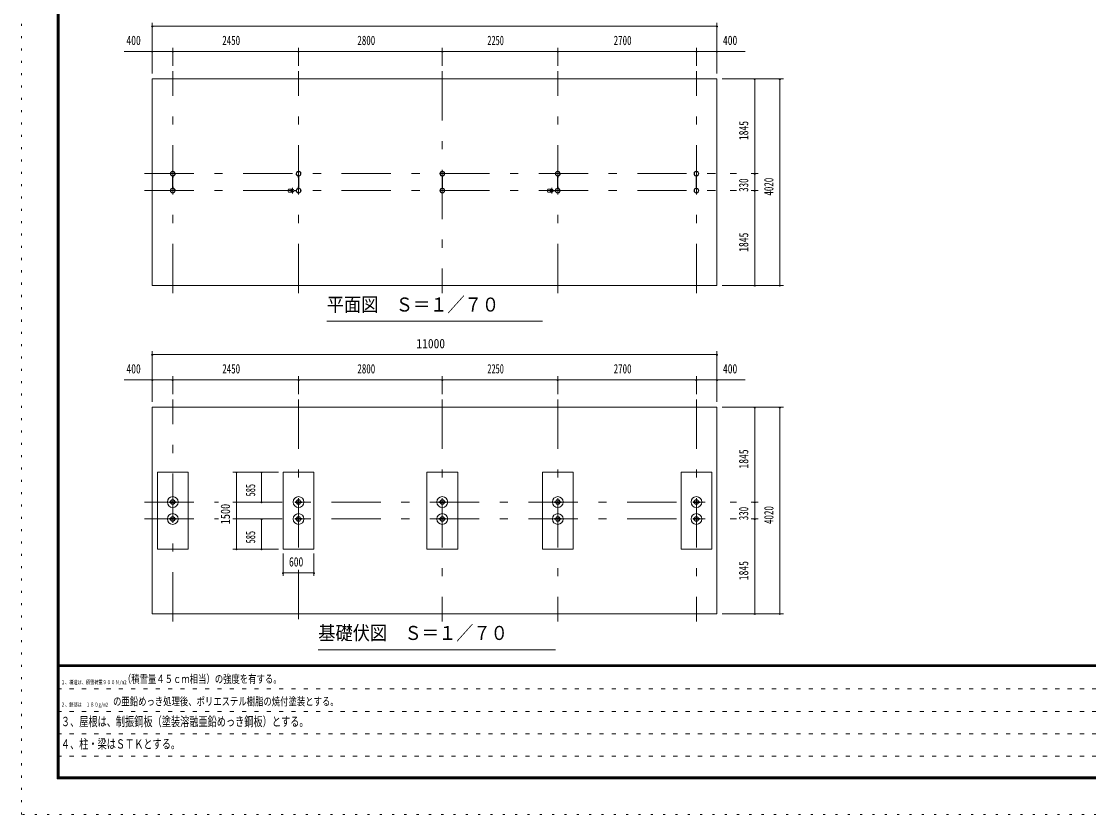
# Model space of a CAD drawing. Units: millimetres, scale not verified, with parts at other scales. Extents: x -31545 to 31552, y -14700 to 14700.
# Drawn here: x -10028 to 10762, y -14700 to 748 of the extents above; entities that cross this region are included whole.
import ezdxf
from ezdxf.enums import TextEntityAlignment as Align

# ---------------------------------------------------------------- set-up
doc = ezdxf.new("R2010")
doc.units = ezdxf.units.MM
doc.header["$LTSCALE"] = 80
for name, pattern in [('USER1', [3, 1, -2]), ('USER3', [24, 12, -5, 2, -5]), ('USER4', [3, 0.5, -2.5])]:
    doc.linetypes.add(name, pattern=pattern)
doc.layers.add('0-1_0-F1TEXT', color=7, linetype='Continuous')
for name, color, linetype, lineweight in [('0-2_1-07BOLD', 7, 'Continuous', 18), ('0-3_1-27CENTER', 3, 'USER3', 18), ('0-5_1-57DIM', 3, 'Continuous', 18), ('0-C_F-F1PAPER', 5, 'Continuous', 18), ('0-D_F-E_J_ADD', 5, 'USER4', 18)]:
    doc.layers.add(name, color=color, linetype=linetype, lineweight=lineweight)
doc.styles.add('ＭＳ ゴシック', font='')
doc.styles.get('ＭＳ ゴシック').set_extended_font_data('MS Gothic')

msp = doc.modelspace()

# ---------------------------------------------------------------- linework, layer by layer
at = {"layer": '0-2_1-07BOLD'}
for p, q in [((-7478.18, -4392.46), (-7478.18, -372.46)), ((-7082.78, -2292.46), (-7082.78, -2263.38)), ((-7081.18, -2261.91), (-7081.18, -2503.01)), ((-7075.18, -2503.01), (-7075.18, -2261.91)), ((-4632.78, -2292.46), (-4632.78, -2263.38)), ((-4631.18, -2261.91), (-4631.18, -2503.01)), ((-4625.18, -2503.01), (-4625.18, -2261.91)), ((-1832.78, -2292.46), (-1832.78, -2263.38)), ((-1831.18, -2261.91), (-1831.18, -2503.01)), ((-1825.18, -2503.01), (-1825.18, -2261.91)), ((417.22, -2292.46), (417.22, -2263.38)), ((418.83, -2261.91), (418.83, -2503.01)), ((424.82, -2503.01), (424.82, -2261.91)), ((3117.21, -2292.46), (3117.21, -2263.38)), ((3118.82, -2503.01), (3118.82, -2261.91)), ((3124.82, -2261.91), (3124.82, -2503.01)), ((3126.42, -2292.46), (3126.42, -2263.38)), ((-7082.78, -2292.46), (-7081.18, -2292.46)), ((-7082.78, -2472.46), (-7081.18, -2472.46)), ((-7082.78, -2472.46), (-7082.78, -2501.54)), ((-7075.18, -2472.46), (-7073.58, -2472.46)), ((-7073.58, -2472.46), (-7073.58, -2501.54)), ((-4632.78, -2292.46), (-4631.18, -2292.46)), ((-4632.78, -2472.46), (-4631.18, -2472.46)), ((-4632.78, -2472.46), (-4632.78, -2501.54)), ((-4625.18, -2472.46), (-4623.58, -2472.46)), ((-4623.58, -2472.46), (-4623.58, -2501.54)), ((-1832.78, -2292.46), (-1831.18, -2292.46)), ((-1832.78, -2472.46), (-1831.18, -2472.46)), ((-1832.78, -2472.46), (-1832.78, -2501.54)), ((-1825.18, -2472.46), (-1823.57, -2472.46)), ((-1823.57, -2472.46), (-1823.57, -2501.54)), ((417.22, -2292.46), (418.83, -2292.46)), ((417.22, -2472.46), (418.83, -2472.46)), ((417.22, -2472.46), (417.22, -2501.54)), ((424.82, -2472.46), (426.43, -2472.46)), ((426.43, -2472.46), (426.43, -2501.54)), ((3118.82, -2292.46), (3117.21, -2292.46)), ((3126.42, -2292.46), (3124.82, -2292.46)), ((3126.42, -2472.46), (3124.82, -2472.46)), ((3126.42, -2472.46), (3126.42, -2501.54)), ((-4755.7, -2519.96), (-4823.28, -2519.96)), ((-4755.7, -2574.96), (-4823.28, -2574.96)), ((-4718.84, -2544.45), (-4672.63, -2544.45)), ((-4718.84, -2550.45), (-4672.63, -2550.45)), ((-4717.45, -2542.85), (-4674.1, -2542.85)), ((-4717.45, -2552.06), (-4674.1, -2552.06)), ((294.31, -2519.96), (226.72, -2519.96)), ((294.31, -2574.96), (226.72, -2574.96)), ((331.16, -2544.45), (377.37, -2544.45)), ((331.16, -2550.45), (377.37, -2550.45)), ((332.56, -2542.85), (375.9, -2542.85)), ((332.56, -2552.06), (375.9, -2552.06)), ((3521.82, -4392.46), (-7478.18, -4392.46)), ((3521.82, -6767.46), (-7478.18, -6767.46)), ((-7478.18, -10787.46), (-7478.18, -6767.46)), ((3521.82, -6767.46), (3521.82, -10787.46)), ((-6778.18, -9527.46), (-6778.18, -8027.46)), ((-4328.18, -9527.46), (-4328.18, -8027.46)), ((-2128.18, -8027.46), (-1528.18, -8027.46)), ((-2128.18, -9527.46), (-2128.18, -8027.46)), ((721.82, -9527.46), (721.82, -8027.46)), ((2821.82, -8027.46), (3421.82, -8027.46)), ((2821.82, -9527.46), (2821.82, -8027.46)), ((-7143.19, -8605.96), (-7122.26, -8605.96)), ((-7143.19, -8618.96), (-7143.19, -8605.96)), ((-7143.19, -8618.96), (-7122.26, -8618.96)), ((-7118.01, -8605.96), (-7038.36, -8605.96)), ((-7118.01, -8618.96), (-7038.36, -8618.96)), ((-7034.11, -8605.96), (-7013.18, -8605.96)), ((-4693.18, -8605.96), (-4672.26, -8605.96)), ((-4693.18, -8618.96), (-4693.18, -8605.96)), ((-4693.18, -8618.96), (-4672.26, -8618.96)), ((-4668.01, -8605.96), (-4588.36, -8605.96)), ((-4668.01, -8618.96), (-4588.36, -8618.96)), ((-4584.11, -8605.96), (-4563.18, -8605.96)), ((-1893.18, -8605.96), (-1872.26, -8605.96)), ((-1893.18, -8618.96), (-1893.18, -8605.96)), ((-1893.18, -8618.96), (-1872.26, -8618.96)), ((-1868, -8605.96), (-1788.36, -8605.96)), ((-1868, -8618.96), (-1788.36, -8618.96)), ((-1784.11, -8605.96), (-1763.18, -8605.96)), ((356.82, -8605.96), (377.74, -8605.96)), ((356.82, -8618.96), (356.82, -8605.96)), ((356.82, -8618.96), (377.74, -8618.96)), ((382, -8605.96), (461.64, -8605.96)), ((382, -8618.96), (461.64, -8618.96)), ((465.89, -8605.96), (486.82, -8605.96)), ((3056.82, -8605.96), (3077.74, -8605.96)), ((3056.82, -8618.96), (3056.82, -8605.96)), ((3056.82, -8618.96), (3077.74, -8618.96)), ((3082, -8605.96), (3161.64, -8605.96)), ((3082, -8618.96), (3161.64, -8618.96)), ((3165.89, -8605.96), (3186.82, -8605.96)), ((-7118.01, -8935.96), (-7038.36, -8935.96)), ((-7034.11, -8935.96), (-7013.18, -8935.96)), ((-7013.18, -8948.96), (-7013.18, -8935.96)), ((-4693.18, -8935.96), (-4672.26, -8935.96)), ((-4693.18, -8948.96), (-4693.18, -8935.96)), ((-4668.01, -8935.96), (-4588.36, -8935.96)), ((-4584.11, -8935.96), (-4563.18, -8935.96)), ((-4563.18, -8948.96), (-4563.18, -8935.96)), ((-1893.18, -8935.96), (-1872.26, -8935.96)), ((-1893.18, -8948.96), (-1893.18, -8935.96)), ((-1868, -8935.96), (-1788.36, -8935.96)), ((-1784.11, -8935.96), (-1763.18, -8935.96)), ((356.82, -8935.96), (377.74, -8935.96)), ((356.82, -8948.96), (356.82, -8935.96)), ((382, -8935.96), (461.64, -8935.96)), ((465.89, -8935.96), (486.82, -8935.96)), ((486.82, -8948.96), (486.82, -8935.96)), ((3056.82, -8935.96), (3077.74, -8935.96)), ((3056.82, -8948.96), (3056.82, -8935.96)), ((3081.99, -8935.96), (3161.64, -8935.96)), ((3165.89, -8935.96), (3186.82, -8935.96)), ((-7143.19, -8948.96), (-7122.26, -8948.96)), ((-7118.01, -8948.96), (-7038.36, -8948.96)), ((-7034.11, -8948.96), (-7013.18, -8948.96)), ((-4693.18, -8948.96), (-4672.26, -8948.96)), ((-4668.01, -8948.96), (-4588.36, -8948.96)), ((-4584.11, -8948.96), (-4563.18, -8948.96)), ((-1893.18, -8948.96), (-1872.26, -8948.96)), ((-1868, -8948.96), (-1788.36, -8948.96)), ((356.82, -8948.96), (377.74, -8948.96)), ((382, -8948.96), (461.64, -8948.96)), ((465.89, -8948.96), (486.82, -8948.96)), ((3056.82, -8948.96), (3077.74, -8948.96)), ((3081.99, -8948.96), (3161.64, -8948.96)), ((-7378.18, -9527.46), (-6778.18, -9527.46)), ((-4928.18, -9527.46), (-4328.18, -9527.46)), ((121.82, -9527.46), (721.82, -9527.46)), ((3521.82, -10787.46), (-7478.18, -10787.46))]:
    msp.add_line(p, q, dxfattribs=at)
for points in [[(3521.82, -4392.46), (3521.82, -372.46), (-7478.18, -372.46)], [(-7075.18, -2292.46), (-7073.58, -2292.46), (-7073.58, -2263.38)], [(-4625.18, -2292.46), (-4623.58, -2292.46), (-4623.58, -2263.38)], [(-1825.18, -2292.46), (-1823.57, -2292.46), (-1823.57, -2263.38)], [(424.82, -2292.46), (426.43, -2292.46), (426.43, -2263.38)], [(3118.82, -2472.46), (3117.21, -2472.46), (3117.21, -2501.54)], [(-7378.18, -9527.46), (-7378.18, -8027.46), (-6778.18, -8027.46)], [(-4928.18, -9527.46), (-4928.18, -8027.46), (-4328.18, -8027.46)], [(-2128.18, -9527.46), (-1528.18, -9527.46), (-1528.18, -8027.46)], [(121.82, -9527.46), (121.82, -8027.46), (721.82, -8027.46)], [(2821.82, -9527.46), (3421.82, -9527.46), (3421.82, -8027.46)], [(-7034.11, -8618.96), (-7013.18, -8618.96), (-7013.18, -8605.96)], [(-4584.11, -8618.96), (-4563.18, -8618.96), (-4563.18, -8605.96)], [(-1784.11, -8618.96), (-1763.18, -8618.96), (-1763.18, -8605.96)], [(465.89, -8618.96), (486.82, -8618.96), (486.82, -8605.96)], [(3165.89, -8618.96), (3186.82, -8618.96), (3186.82, -8605.96)], [(-7143.19, -8948.96), (-7143.19, -8935.96), (-7122.26, -8935.96)], [(-1784.11, -8948.96), (-1763.18, -8948.96), (-1763.18, -8935.96)], [(3165.89, -8948.96), (3186.82, -8948.96), (3186.82, -8935.96)]]:
    msp.add_lwpolyline(points, dxfattribs=at)
for centre, radius in [((-7078.18, -2217.46), 44.55), ((-7078.18, -2217.46), 40.35), ((-7078.18, -2169.06), 2.25), ((-4628.18, -2217.46), 44.55), ((-4628.18, -2217.46), 40.35), ((-4628.18, -2169.06), 2.25), ((-1828.18, -2217.46), 44.55), ((-1828.18, -2217.46), 40.35), ((-1828.18, -2169.06), 3.85), ((-1828.18, -2169.06), 2.25), ((421.82, -2217.46), 44.55), ((421.82, -2217.46), 40.35), ((421.82, -2169.06), 2.25), ((3121.82, -2217.46), 44.55), ((3121.82, -2217.46), 40.35), ((3121.82, -2169.06), 2.25), ((-7078.18, -2547.46), 44.55), ((-7078.18, -2547.46), 40.35), ((-7078.18, -2595.86), 2.25), ((-4777.53, -2547.46), 2.25), ((-4746.18, -2547.46), 27.5), ((-4628.18, -2547.46), 46.15), ((-4628.18, -2547.46), 44.55), ((-4628.18, -2547.46), 40.35), ((-4628.18, -2595.86), 2.25), ((-4579.78, -2547.46), 2.25), ((-1828.18, -2547.46), 44.55), ((-1828.18, -2547.46), 40.35), ((-1828.18, -2595.86), 3.85), ((-1828.18, -2595.86), 2.25), ((272.47, -2547.46), 2.25), ((303.82, -2547.46), 27.5), ((421.82, -2547.46), 46.15), ((421.82, -2547.46), 44.55), ((421.82, -2547.46), 40.35), ((421.82, -2595.86), 2.25), ((470.22, -2547.46), 2.25), ((3121.82, -2547.46), 44.55), ((3121.82, -2547.46), 40.35), ((3121.82, -2595.86), 2.25), ((-7078.19, -8612.46), 105), ((-4628.18, -8612.46), 105), ((-1828.18, -8612.46), 105), ((421.82, -8612.46), 105), ((3121.82, -8612.46), 105), ((-7078.19, -8612.46), 44.55), ((-7078.19, -8612.46), 40.35), ((-4628.18, -8612.46), 44.55), ((-4628.18, -8612.46), 40.35), ((-1828.18, -8612.46), 44.55), ((-1828.18, -8612.46), 40.35), ((421.82, -8612.46), 44.55), ((421.82, -8612.46), 40.35), ((3121.82, -8612.46), 44.55), ((3121.82, -8612.46), 40.35), ((-7078.19, -8942.46), 105), ((-7078.19, -8942.46), 44.55), ((-7078.19, -8942.46), 40.35), ((-4628.18, -8942.46), 105), ((-4628.18, -8942.46), 44.55), ((-4628.18, -8942.46), 40.35), ((-1828.18, -8942.46), 105), ((-1828.18, -8942.46), 44.55), ((-1828.18, -8942.46), 40.35), ((421.82, -8942.46), 105), ((421.82, -8942.46), 44.55), ((421.82, -8942.46), 40.35), ((3121.82, -8942.46), 105), ((3121.82, -8942.46), 44.55), ((3121.82, -8942.46), 40.35)]:
    msp.add_circle(centre, radius, dxfattribs=at)
for centre, radius, start, end in [((-7078.18, -2217.46), 46.15, 93.78961, 264.28209), ((-7078.18, -2169.06), 3.85, 322.09525, 270.00276), ((-7078.18, -2217.46), 46.15, 275.72758, 90.00154), ((-4628.18, -2217.46), 46.15, 93.78961, 264.28209), ((-4628.18, -2169.06), 3.85, 322.09525, 270.00276), ((-4628.18, -2217.46), 46.15, 275.72758, 90.00154), ((-1828.18, -2217.46), 46.15, 275.71791, 264.28209), ((421.82, -2217.46), 46.15, 93.78961, 264.28209), ((421.82, -2169.06), 3.85, 322.09525, 270.00276), ((421.82, -2217.46), 46.15, 275.72758, 90.00154), ((3121.82, -2217.46), 46.15, 89.99846, 264.27242), ((3121.82, -2169.06), 3.85, 269.99724, 217.90475), ((3121.82, -2217.46), 46.15, 275.71791, 86.21039), ((-7078.18, -2547.46), 46.15, 95.71837, 266.21085), ((-7078.18, -2595.86), 3.85, 90, 37.90752), ((-7078.18, -2547.46), 46.15, 269.99892, 84.27287), ((-4787.78, -2547.46), 44.9, 142.23546, 217.76454), ((-4777.53, -2547.46), 3.85, 51.34222, 0), ((-4746.18, -2547.46), 29.1, 9.09488, 180), ((-4746.18, -2547.46), 29.1, 185.93016, 350.90877), ((-4728.78, -2547.46), 44.9, 142.23546, 160.41136), ((-4728.78, -2547.46), 44.9, 199.58864, 217.76454), ((-4628.18, -2595.86), 3.85, 90, 37.90752), ((-4579.78, -2547.46), 3.85, 180, 127.90752), ((-1828.18, -2547.46), 46.15, 95.71837, 84.28163), ((262.22, -2547.46), 44.9, 142.23546, 217.76454), ((272.47, -2547.46), 3.85, 51.34222, 0), ((303.82, -2547.46), 29.1, 9.09488, 180), ((303.82, -2547.46), 29.1, 185.93016, 350.90877), ((321.23, -2547.46), 44.9, 142.23546, 160.41136), ((321.23, -2547.46), 44.9, 199.58864, 217.76454), ((421.82, -2595.86), 3.85, 90, 37.90752), ((470.22, -2547.46), 3.85, 180, 127.90752), ((3121.82, -2547.46), 46.15, 95.72713, 270.00108), ((3121.82, -2595.86), 3.85, 142.09248, 90), ((3121.82, -2547.46), 46.15, 273.78915, 84.28163)]:
    msp.add_arc(centre, radius, start, end, dxfattribs=at)
at = {"layer": '0-3_1-27CENTER'}
for p, q in [((-7078.18, -4542.46), (-7078.18, -222.46)), ((-4628.18, -4542.46), (-4628.18, -222.46)), ((-1828.18, -222.46), (-1828.18, -4542.46)), ((421.82, -4542.46), (421.82, -222.46)), ((3121.82, -4542.46), (3121.82, -222.46)), ((-7628.18, -2217.46), (3671.82, -2217.46)), ((-4746.18, -2492.46), (-4746.18, -2602.46)), ((303.82, -2492.46), (303.82, -2602.46)), ((-7628.18, -2547.46), (3671.82, -2547.46)), ((-4695.71, -2558.22), (-4695.71, -2536.69)), ((354.3, -2558.22), (354.3, -2536.69)), ((-7078.19, -10937.46), (-7078.19, -6617.46)), ((-4628.18, -6617.46), (-4628.18, -9647.46)), ((-1828.18, -6617.46), (-1828.18, -10937.46)), ((421.82, -6617.46), (421.82, -10937.46)), ((3121.82, -6617.46), (3121.82, -10937.46)), ((-7628.18, -8612.46), (-6189.1, -8612.46)), ((-5908.18, -8612.46), (3671.81, -8612.46)), ((-7628.18, -8942.46), (-6189.1, -8942.46)), ((-5908.18, -8942.46), (3671.81, -8942.46)), ((-4628.18, -9932.27), (-4628.18, -10937.46))]:
    msp.add_line(p, q, dxfattribs=at)
at = {"layer": '0-5_1-57DIM'}
for p, q in [((-7464.18, 652.54), (-7492.18, 652.54)), ((-7478.18, -267.46), (-7478.18, 722.54)), ((-7478.18, 652.54), (3521.82, 652.54)), ((3535.82, 652.54), (3507.82, 652.54)), ((3521.82, -267.46), (3521.82, 722.54)), ((-7078.18, -117.46), (-7078.18, 232.54)), ((-4628.18, -117.46), (-4628.18, 232.54)), ((-1828.18, -117.46), (-1828.18, 232.54)), ((421.82, -117.46), (421.82, 232.54)), ((3121.82, -117.46), (3121.82, 232.54)), ((-8027.68, 162.54), (4071.32, 162.54)), ((-7464.18, 162.54), (-7492.18, 162.54)), ((-7064.18, 162.54), (-7092.18, 162.54)), ((-4614.18, 162.54), (-4642.18, 162.54)), ((-1814.18, 162.54), (-1842.18, 162.54)), ((435.82, 162.54), (407.82, 162.54)), ((3135.82, 162.54), (3107.82, 162.54)), ((3535.82, 162.54), (3507.82, 162.54)), ((3626.82, -372.46), (4816.82, -372.46)), ((4270.82, -372.46), (4242.82, -372.46)), ((4256.82, -372.46), (4256.82, -4392.47)), ((4760.82, -372.46), (4732.82, -372.46)), ((4746.82, -372.46), (4746.82, -4392.47)), ((3776.82, -2217.46), (3902.12, -2217.46)), ((4186.82, -2217.46), (4326.82, -2217.46)), ((4270.82, -2217.46), (4242.82, -2217.46)), ((3776.82, -2547.46), (3902.12, -2547.46)), ((4186.82, -2547.46), (4326.82, -2547.46)), ((4270.82, -2547.46), (4242.82, -2547.46)), ((3626.82, -4392.47), (4816.82, -4392.47)), ((4270.82, -4392.47), (4242.82, -4392.47)), ((4760.82, -4392.47), (4732.82, -4392.47)), ((121.81, -5092.46), (-4078.18, -5092.46)), ((-7464.19, -5742.46), (-7492.19, -5742.46)), ((-7478.18, -6662.46), (-7478.18, -5672.46)), ((-7478.18, -5742.46), (3521.82, -5742.46)), ((3535.82, -5742.46), (3507.82, -5742.46)), ((3521.82, -6662.46), (3521.82, -5672.46)), ((-8027.68, -6232.46), (4071.32, -6232.46)), ((-7464.19, -6232.46), (-7492.19, -6232.46)), ((-7064.19, -6232.46), (-7092.19, -6232.46)), ((-7078.19, -6512.46), (-7078.19, -6162.46)), ((-4614.18, -6232.46), (-4642.18, -6232.46)), ((-4628.18, -6512.46), (-4628.18, -6162.46)), ((-1814.18, -6232.46), (-1842.18, -6232.46)), ((-1828.18, -6512.46), (-1828.18, -6162.46)), ((435.82, -6232.46), (407.82, -6232.46)), ((421.82, -6512.46), (421.82, -6162.46)), ((3135.82, -6232.46), (3107.82, -6232.46)), ((3121.82, -6512.46), (3121.82, -6162.46)), ((3535.82, -6232.46), (3507.82, -6232.46)), ((3626.82, -6767.46), (4816.82, -6767.46)), ((4270.82, -6767.46), (4242.82, -6767.46)), ((4256.82, -6767.46), (4256.82, -10787.46)), ((4760.82, -6767.46), (4732.82, -6767.46)), ((4746.82, -6767.46), (4746.82, -10787.46)), ((-5018.18, -8027.46), (-5908.18, -8027.46)), ((-5824.18, -8027.46), (-5852.18, -8027.46)), ((-5838.18, -8027.46), (-5838.18, -9527.46)), ((-5334.18, -8027.46), (-5362.18, -8027.46)), ((-5348.18, -8027.46), (-5348.18, -8612.46)), ((-5334.18, -8612.46), (-5362.18, -8612.46)), ((3776.82, -8612.46), (3902.12, -8612.46)), ((4186.82, -8612.46), (4326.82, -8612.46)), ((4270.82, -8612.46), (4242.82, -8612.46)), ((-5334.18, -8942.46), (-5362.18, -8942.46)), ((-5348.18, -8942.46), (-5348.18, -9527.46)), ((3776.82, -8942.46), (3902.12, -8942.46)), ((4186.82, -8942.46), (4326.82, -8942.46)), ((4270.82, -8942.46), (4242.82, -8942.46)), ((-5018.18, -9527.46), (-5908.18, -9527.46)), ((-5824.18, -9527.46), (-5852.18, -9527.46)), ((-5334.18, -9527.46), (-5362.18, -9527.46)), ((-4928.18, -9617.46), (-4928.18, -10052.27)), ((-4328.18, -9617.46), (-4328.18, -10052.27)), ((-4914.18, -9992.27), (-4942.18, -9992.27)), ((-4928.18, -9992.27), (-4328.18, -9992.27)), ((-4314.18, -9992.27), (-4342.18, -9992.27)), ((3626.82, -10787.46), (4816.82, -10787.46)), ((4270.82, -10787.46), (4242.82, -10787.46)), ((4760.82, -10787.46), (4732.82, -10787.46)), ((375.68, -11487.46), (-4244.32, -11487.46))]:
    msp.add_line(p, q, dxfattribs=at)
for centre in [(-7478.18, 652.54), (3521.82, 652.54), (-7478.18, 162.54), (-7078.18, 162.54), (-4628.18, 162.54), (-1828.18, 162.54), (421.82, 162.54), (3121.82, 162.54), (3521.82, 162.54), (4256.82, -372.46), (4746.82, -372.46), (4256.82, -2217.46), (4256.82, -2547.46), (4256.82, -4392.47), (4746.82, -4392.47), (-7478.19, -5742.46), (3521.82, -5742.46), (-7478.19, -6232.46), (-7078.19, -6232.46), (-4628.18, -6232.46), (-1828.18, -6232.46), (421.82, -6232.46), (3121.82, -6232.46), (3521.82, -6232.46), (4256.82, -6767.46), (4746.82, -6767.46), (-5838.18, -8027.46), (-5348.18, -8027.46), (-5348.18, -8612.46), (4256.82, -8612.46), (-5348.18, -8942.46), (4256.82, -8942.46), (-5838.18, -9527.46), (-5348.18, -9527.46), (-4928.18, -9992.27), (-4328.18, -9992.27), (4256.82, -10787.46), (4746.82, -10787.46)]:
    msp.add_arc(centre, 14, 180, 0, dxfattribs=at)
at = {"layer": '0-C_F-F1PAPER'}
for p, q in [((-9327.64, 14140), (-9327.64, -14000)), ((-9324.14, 14136.5), (-9324.14, -13996.5)), ((-9320.64, 14133), (-9320.64, -13993)), ((-9317.14, 14129.5), (-9317.14, -13989.5)), ((-9313.64, 14126), (-9313.64, -13986)), ((-9310.14, 14122.5), (-9310.14, -13982.5)), ((-9306.64, 14119), (-9306.64, -13979)), ((-9303.14, 14115.5), (-9303.14, -13975.5)), ((-9299.64, 14112), (-9299.64, -13972)), ((-9296.14, 14108.5), (-9296.14, -13968.5)), ((-9292.64, 14105), (-9292.64, -13965)), ((30817.36, -11781), (-9292.64, -11781)), ((30817.36, -11784.5), (-9292.64, -11784.5)), ((30817.36, -11788), (-9292.64, -11788)), ((30817.36, -11791.5), (-9292.64, -11791.5)), ((30817.36, -11795), (-9292.64, -11795)), ((30817.36, -11798.5), (-9292.64, -11798.5)), ((30817.36, -11802), (-9292.64, -11802)), ((30817.36, -11805.5), (-9292.64, -11805.5)), ((30817.36, -11809), (-9292.64, -11809)), ((30817.36, -11812.5), (-9292.64, -11812.5)), ((30817.36, -11816), (-9292.64, -11816)), ((-9327.64, -14000), (30852.36, -14000)), ((-9320.64, -13993), (30845.36, -13993)), ((-9313.64, -13986), (30838.36, -13986)), ((-9306.64, -13979), (30831.36, -13979)), ((-9292.64, -13965), (30817.36, -13965))]:
    msp.add_line(p, q, dxfattribs=at)
at = {"layer": '0-C_F-F1PAPER', "color": 6, "linetype": 'USER1'}
for p, q in [((-9327.64, -12252.8), (16222.36, -12252.8)), ((-9327.64, -12689.6), (16222.37, -12689.6)), ((-9327.64, -13126.4), (16222.37, -13126.4)), ((-9327.64, -13563.2), (12711.17, -13563.2))]:
    msp.add_line(p, q, dxfattribs=at)
at = {"layer": '0-C_F-F1PAPER'}
for points in [[(-9324.14, -13996.5), (30848.86, -13996.5), (30848.86, 14136.5)], [(-9317.14, -13989.5), (30841.86, -13989.5), (30841.86, 14129.5)], [(-9310.14, -13982.5), (30834.86, -13982.5), (30834.86, 14122.5)], [(-9303.14, -13975.5), (30827.86, -13975.5), (30827.86, 14115.5)], [(-9299.64, -13972), (30824.36, -13972), (30824.36, 14112)], [(-9296.14, -13968.5), (30820.86, -13968.5), (30820.86, 14108.5)]]:
    msp.add_lwpolyline(points, dxfattribs=at)
at = {"layer": '0-D_F-E_J_ADD'}
msp.add_line((31552.36, -14700), (-10027.64, -14700), dxfattribs=at)
msp.add_lwpolyline([(-10027.64, -14700), (-10027.64, 14700), (31552.36, 14700)], dxfattribs=at)

# ---------------------------------------------------------------- texts
at = {"layer": '0-1_0-F1TEXT', "style": 'ＭＳ ゴシック'}
for s, height, width, p in [('（積雪量４５ｃｍ相当）の強度を有する。', 155, 0.75, (-8050.15, -12182.8)), ('１、構造は、積雪荷重９００Ｎ/m2', 77.49, 0.75, (-9257.64, -12182.8)), ('\u3000の亜鉛めっき処理後、ポリエステル樹脂の焼付塗装とする。', 155, 0.75, (-8404.2, -12619.6)), ('２、鉄部は\u3000１８０g/m2', 77.49, 0.75, (-9257.64, -12619.6)), ('３、屋根は、制振鋼板（塗装溶融亜鉛めっき鋼板）とする。', 182.3, 0.7, (-9257.64, -13031.53)), ('４、柱・梁はＳＴＫとする。', 182.3, 0.7, (-9257.64, -13468.33))]:
    msp.add_text(s, height=height, dxfattribs=dict(at, width=width)).set_placement(p, align=Align.BOTTOM_LEFT)
at = {"layer": '0-5_1-57DIM', "color": 7, "style": 'ＭＳ ゴシック'}
for s, height, width, p in [('400', 182.3, 0.75, (-7980.61, 232.54)), ('2450', 182.3, 0.7, (-6113.6, 232.54)), ('2800', 182.3, 0.7, (-3481.96, 232.54)), ('2250', 182.3, 0.65, (-950.54, 232.54)), ('2700', 182.3, 0.7, (1510.58, 232.54)), ('400', 182.3, 0.75, (3638.89, 232.54)), ('平面図\u3000Ｓ＝１／７０', 273.5, 0.9, (-4078.19, -4985.15)), ('11000', 182.3, 0.9, (-2332.45, -5672.46)), ('400', 182.3, 0.75, (-7980.61, -6162.46)), ('2450', 182.3, 0.7, (-6113.6, -6162.46)), ('2800', 182.3, 0.7, (-3481.96, -6162.46)), ('2250', 182.3, 0.65, (-950.54, -6162.46)), ('2700', 182.3, 0.7, (1510.58, -6162.46)), ('400', 182.3, 0.75, (3638.89, -6162.46)), ('600', 182.3, 0.75, (-4814.18, -9922.27)), ('基礎伏図\u3000Ｓ＝１／７０', 273.5, 0.9, (-4244.32, -11380.15))]:
    msp.add_text(s, height=height, dxfattribs=dict(at, width=width)).set_placement(p, align=Align.BOTTOM_LEFT)
for s, width, p in [('1845', 0.75, (4186.82, -1564.08)), ('330', 0.7, (4186.82, -2571.22)), ('4020', 0.7, (4676.82, -2644.12)), ('1845', 0.75, (4186.82, -3739.08)), ('1845', 0.75, (4186.82, -7959.07)), ('585', 0.65, (-5418.18, -8501.81)), ('1500', 0.8, (-5908.18, -9044.83)), ('330', 0.7, (4186.82, -8966.21)), ('4020', 0.7, (4676.82, -9039.11)), ('585', 0.65, (-5418.18, -9416.81)), ('1845', 0.75, (4186.82, -10134.08))]:
    msp.add_text(s, height=182.3, rotation=90, dxfattribs=dict(at, width=width)).set_placement(p, align=Align.BOTTOM_LEFT)

doc.saveas('drawing.dxf')
